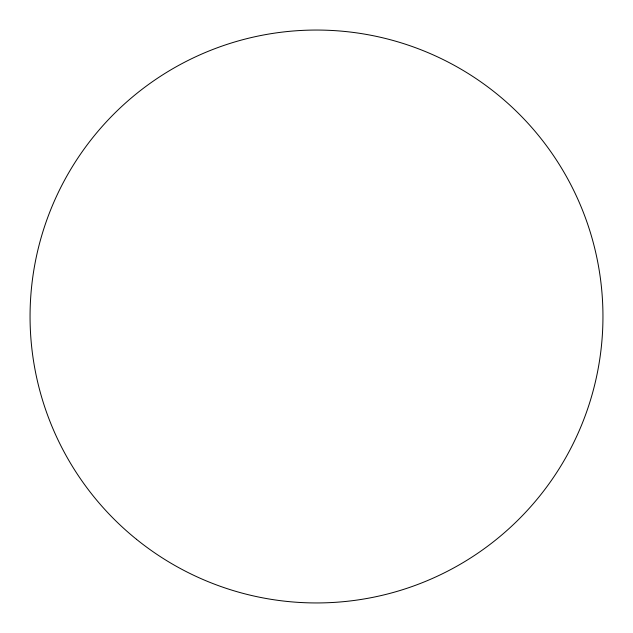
<?xml version="1.0" encoding="UTF-8"?>
<svg xmlns="http://www.w3.org/2000/svg" width="633" height="633" viewBox="0 0 633 633"><rect width="100%" height="100%" fill="white"/><g stroke="black" fill="none" stroke-linecap="round" stroke-linejoin="round"><path stroke-width="0.95" d="M136.451 539.284A286.448 286.448 0 0 0 599.467 361.039A286.448 286.448 0 0 0 213.59 49.176A286.448 286.448 0 0 0 136.451 539.284"/></g></svg>
